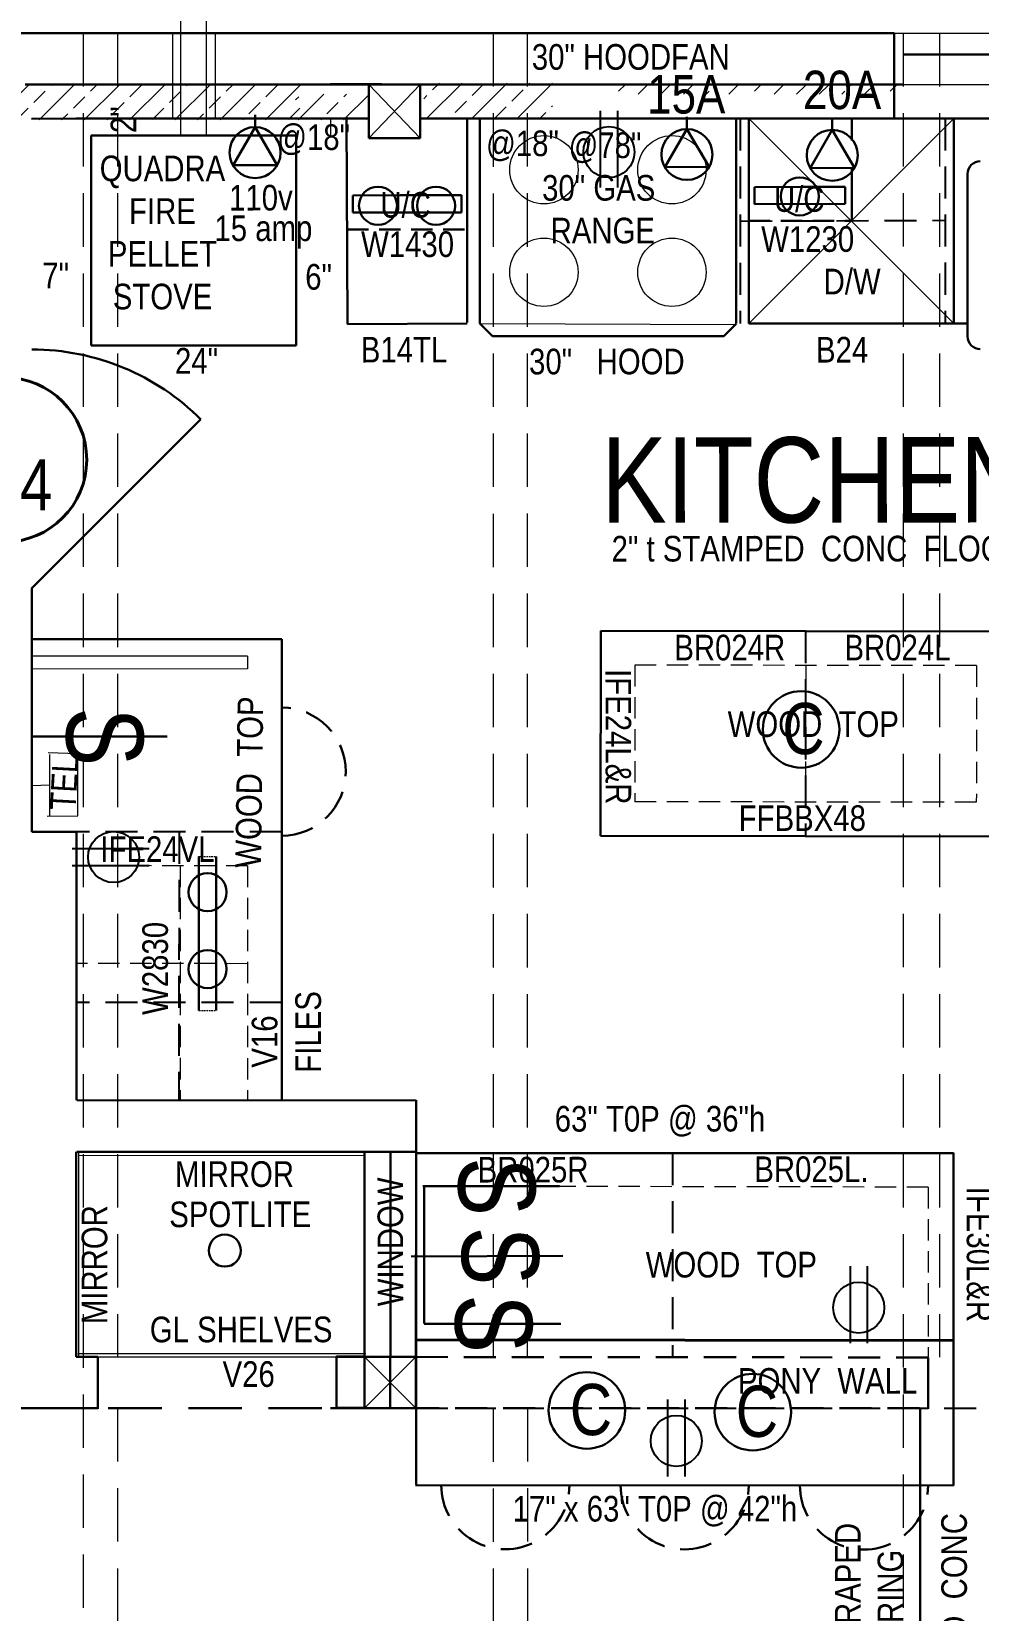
# Model space of a CAD drawing. Header units: inches. Extents: x -298 to 15350, y -6 to 2753.
# Drawn here: x 7568.6 to 7679.5, y 1482.2 to 1667.1 of the extents above; entities that cross this region are included whole.
import ezdxf

# ---------------------------------------------------------------- set-up
doc = ezdxf.new("R2010")
doc.units = ezdxf.units.IN
doc.header["$MEASUREMENT"] = 0
doc.linetypes.add('CENTER', pattern=[2, 1.25, -0.25, 0.25, -0.25])
doc.linetypes.add('HIDDEN', pattern=[0.375, 0.25, -0.125])
for name, color, linetype, lineweight in [('APPLIANCES', 7, 'Continuous', 20), ('BUILT-INS', 36, 'Continuous', 25), ('CABINETS', 36, 'HIDDEN', 25), ('COUNTERTOPS', 7, 'Continuous', 30), ('ELEC', 6, 'Continuous', 30), ('ELEC SYMBOLS', 7, 'Continuous', 20), ('EXISTING CEILING BEAMS', 7, 'HIDDEN', 20), ('FURNITURE', 33, 'Continuous', 25), ('HVAC', 1, 'Continuous', 30), ('NEW  ROUIGH SAWN  BEAMS', 3, 'HIDDEN', 30), ('NEW FRAMING', 6, 'Continuous', 30), ('PLUMBING', 3, 'Continuous', 20), ('STOVE HEATING', 1, 'Continuous', 30), ('WALL FRAMING', 9, 'CENTER', 30), ('WALLS', 7, 'Continuous', 30), ('WINDOWS', 5, 'Continuous', 30)]:
    doc.layers.add(name, color=color, linetype=linetype, lineweight=lineweight)
for name, color, linetype in [('LL_ELECTRICAL', 1, 'Continuous'), ('TEXT', 7, 'Continuous'), ('TEXT80', 9, 'Continuous')]:
    doc.layers.add(name, color=color, linetype=linetype)
doc.styles.add('ARCHENT', font='technical.ttf', dxfattribs={"height": 6})

msp = doc.modelspace()

# ---------------------------------------------------------------- hatches: boundary and pattern name
at = {"layer": 'NEW FRAMING', "linetype": 'Continuous', "lineweight": 9, "ltscale": 25}
h = msp.add_hatch(dxfattribs=at)
h.set_pattern_fill('ANSI33', color=6, scale=15, style=0)
h.set_pattern_definition([(45, (2623.5272, 396.599), (-2.6516504, 2.6516504), []), (45, (2626.179, 396.599), (-2.6516504, 2.6516504), [1.875, -0.9375])])
h.paths.add_polyline_path([(7600.54446, 1659.75569), (7558.54446, 1659.75569), (7558.54446, 1656.75569), (7600.54446, 1656.75569)])
h.paths.add_polyline_path([(7600.54446, 1660.90908), (7558.54446, 1660.90908), (7558.54446, 1659.75569), (7600.54446, 1659.75569)])
h = msp.add_hatch(dxfattribs=at)
h.set_pattern_fill('ANSI33', color=6, scale=15, style=0)
h.set_pattern_definition([(45, (2679.5122, 396.7507), (-2.6516504, 2.6516504), []), (45, (2682.164, 396.7507), (-2.6516504, 2.6516504), [1.875, -0.9375])])
h.paths.add_polyline_path([(7629.6093, 1659.90751), (7629.6093, 1661.06089), (7614.52947, 1661.06089), (7614.52947, 1659.90751)])
h.paths.add_polyline_path([(7629.6093, 1656.90751), (7629.6093, 1659.90751), (7614.52947, 1659.90751), (7614.52947, 1656.90751)])
h = msp.add_hatch(dxfattribs=at)
h.set_pattern_fill('ANSI33', scale=15, style=0)
h.set_pattern_definition([(45, (2701.2858, 396.599), (-2.6516504, 2.6516504), []), (45, (2703.9374, 396.599), (-2.6516504, 2.6516504), [1.875, -0.9375])])
h.paths.add_polyline_path([(7670.59281, 1659.75569), (7670.59281, 1660.90908), (7636.303, 1660.90908), (7636.303, 1659.75569)])
h = msp.add_hatch(dxfattribs=at)
h.set_pattern_fill('ANSI33', color=6, scale=15, style=0)
h.set_pattern_definition([(45, (2664.496, 396.599), (-2.6516504, 2.6516504), []), (45, (2667.1475, 396.599), (-2.6516504, 2.6516504), [1.875, -0.9375])])
h.paths.add_polyline_path([(7608.0886, 1656.75569), (7608.0886, 1659.75569), (7599.5131, 1659.75569), (7599.5131, 1656.75569)])

# ---------------------------------------------------------------- linework, layer by layer
at = {"layer": 'APPLIANCES', "lineweight": 30, "ltscale": 15}
msp.add_line((7621.094, 1656.80853), (7621.09403, 1632.90772), dxfattribs=at)
at = {"layer": 'APPLIANCES', "color": 7, "lineweight": 30, "ltscale": 15}
for p, q in [((7651.09281, 1656.90648), (7651.094, 1632.90948)), ((7652.59392, 1632.91219), (7678.19872, 1632.91179)), ((7622.59589, 1631.40776), (7649.67232, 1631.40803))]:
    msp.add_line(p, q, dxfattribs=at)
at = {"layer": 'APPLIANCES', "color": 7, "linetype": 'Continuous', "lineweight": 30, "ltscale": 25}
msp.add_line((7652.5928, 1657.0085), (7652.59399, 1633.0115), dxfattribs=at)
at = {"layer": 'APPLIANCES', "color": 7, "lineweight": 9, "ltscale": 25}
for p, q in [((7652.59281, 1656.90655), (7676.59397, 1632.91238)), ((7676.59281, 1656.90769), (7652.59395, 1632.91216))]:
    msp.add_line(p, q, dxfattribs=at)
at = {"layer": 'APPLIANCES', "color": 7, "lineweight": 20, "ltscale": 15}
msp.add_line((7621.09403, 1632.90772), (7651.01525, 1632.80845), dxfattribs=at)
at = {"layer": 'APPLIANCES', "color": 7, "lineweight": 30, "ltscale": 25}
for p, q in [((7621.09403, 1632.90772), (7622.59592, 1631.40773)), ((7651.09399, 1632.89056), (7649.67232, 1631.40803))]:
    msp.add_line(p, q, dxfattribs=at)
at = {"layer": 'APPLIANCES', "color": 7, "lineweight": 30}
msp.add_lwpolyline([(7676.59397, 1632.91238), (7676.59508, 1656.96978)], dxfattribs=at)
at = {"layer": 'APPLIANCES', "lineweight": 20, "ltscale": 15}
for centre in [(7628.59314, 1650.90605), (7643.59314, 1650.90638), (7628.59346, 1638.9069), (7643.59346, 1638.90724)]:
    msp.add_circle(centre, 4, dxfattribs=at)
at = {"layer": 'BUILT-INS', "color": 5, "linetype": 'Continuous', "lineweight": 20, "ltscale": 25}
for p, q in [((7574.12005, 1535.52266), (7607.59974, 1535.50426)), ((7574.00466, 1512.33253), (7607.75766, 1512.33315))]:
    msp.add_line(p, q, dxfattribs=at)
at = {"layer": 'BUILT-INS', "linetype": 'Continuous', "lineweight": 9, "ltscale": 25}
msp.add_line((7576.36786, 1511.90962), (7604.30133, 1511.9541), dxfattribs=at)
at = {"layer": 'CABINETS', "ltscale": 15}
for p, q in [((7651.59281, 1656.9065), (7651.59395, 1632.91091)), ((7675.59281, 1656.90764), (7675.59397, 1632.9115)), ((7651.59338, 1644.90871), (7675.59339, 1644.98918)), ((7659.22121, 1596.88155), (7659.2239, 1572.88152)), ((7585.88533, 1573.40715), (7585.84844, 1541.95657)), ((7613.64171, 1535.77543), (7613.64433, 1511.78817)), ((7643.64171, 1535.7787), (7643.64433, 1511.79144))]:
    msp.add_line(p, q, dxfattribs=at)
at = {"layer": 'CABINETS', "color": 7, "ltscale": 25}
msp.add_line((7652.59395, 1632.91216), (7652.59281, 1656.90655), dxfattribs=at)
at = {"layer": 'CABINETS', "color": 7, "linetype": 'HIDDEN', "lineweight": 30, "ltscale": 25}
msp.add_line((7664.6359, 1644.95244), (7664.63645, 1656.90815), dxfattribs=at)
at = {"layer": 'CABINETS', "color": 7, "lineweight": 30, "ltscale": 10}
for p, q in [((7605.55904, 1643.915), (7619.59345, 1643.91569)), ((7652.59338, 1644.91723), (7664.59391, 1644.91735))]:
    msp.add_line(p, q, dxfattribs=at)
at = {"layer": 'CABINETS', "linetype": 'HIDDEN', "ltscale": 15}
for p, q in [((7597.89495, 1573.40715), (7573.89495, 1573.40715)), ((7597.89471, 1553.40715), (7573.89471, 1553.40715))]:
    msp.add_line(p, q, dxfattribs=at)
at = {"layer": 'CABINETS', "color": 7, "linetype": 'Continuous', "lineweight": 30, "ltscale": 25}
msp.add_line((7573.89741, 1535.90905), (7613.63384, 1535.90966), dxfattribs=at)
at = {"layer": 'CABINETS', "color": 5, "linetype": 'Continuous', "lineweight": 20, "ltscale": 25}
msp.add_line((7574.12635, 1511.90668), (7574.12574, 1535.78912), dxfattribs=at)
at = {"layer": 'CABINETS', "color": 5, "linetype": 'Continuous', "lineweight": 30, "ltscale": 25}
msp.add_line((7610.6174, 1512.02718), (7610.61679, 1535.90962), dxfattribs=at)
at = {"layer": 'CABINETS', "color": 7, "ltscale": 15}
msp.add_line((7613.6002, 1505.90668), (7716.5912, 1505.90063), dxfattribs=at)
at = {"layer": 'COUNTERTOPS', "color": 1, "linetype": 'Continuous', "lineweight": 9, "ltscale": 25}
for p, q in [((7601.59274, 1656.90925), (7603.59281, 1656.90925)), ((7603.59281, 1656.90925), (7603.59281, 1654.91969)), ((7639.59281, 1656.90931), (7675.59281, 1656.90764)), ((7608.0886, 1654.6233), (7614.0887, 1654.62359)), ((7613.64433, 1511.78817), (7613.64433, 1535.77543))]:
    msp.add_line(p, q, dxfattribs=at)
at = {"layer": 'COUNTERTOPS', "color": 7, "lineweight": 30, "ltscale": 15}
for p, q in [((7605.49151, 1657.07567), (7605.596, 1632.84239)), ((7597.90853, 1595.95963), (7568.62623, 1595.9583))]:
    msp.add_line(p, q, dxfattribs=at)
at = {"layer": 'COUNTERTOPS', "color": 7, "linetype": 'Continuous', "lineweight": 30, "ltscale": 25}
for p, q in [((7619.5928, 1656.90927), (7619.59399, 1633.00987)), ((7683.26006, 1596.8453), (7635.26012, 1596.91769)), ((7683.22387, 1572.84532), (7635.22392, 1572.91772)), ((7613.64433, 1535.77543), (7676.57495, 1535.77543)), ((7676.57495, 1535.77543), (7676.57495, 1512.07076))]:
    msp.add_line(p, q, dxfattribs=at)
at = {"layer": 'COUNTERTOPS', "lineweight": 30, "ltscale": 15}
msp.add_line((7605.596, 1632.84239), (7619.594, 1632.90738), dxfattribs=at)
at = {"layer": 'COUNTERTOPS', "linetype": 'Continuous', "lineweight": 30, "ltscale": 25}
msp.add_line((7597.90853, 1595.95963), (7597.89471, 1541.95349), dxfattribs=at)
at = {"layer": 'COUNTERTOPS', "color": 7, "linetype": 'Continuous', "lineweight": 30, "ltscale": 15}
msp.add_line((7635.26012, 1596.91769), (7635.22392, 1572.91772), dxfattribs=at)
at = {"layer": 'COUNTERTOPS', "color": 7, "lineweight": 20, "ltscale": 15}
for p, q in [((7593.90866, 1593.95937), (7568.62673, 1593.9583)), ((7593.90875, 1592.45937), (7568.62711, 1592.4583))]:
    msp.add_line(p, q, dxfattribs=at)
at = {"layer": 'COUNTERTOPS', "linetype": 'HIDDEN', "lineweight": 20, "ltscale": 10}
for p, q in [((7639.25408, 1592.91166), (7639.22995, 1576.91168)), ((7659.25406, 1592.8815), (7659.22993, 1576.88152)), ((7679.25404, 1592.85133), (7679.22991, 1576.85135)), ((7586.00164, 1569.41522), (7586.01494, 1541.95653)), ((7593.88018, 1569.4132), (7593.89348, 1541.95451)), ((7673.58981, 1531.79385), (7673.59686, 1511.90761))]:
    msp.add_line(p, q, dxfattribs=at)
at = {"layer": 'COUNTERTOPS', "color": 0, "linetype": 'HIDDEN', "lineweight": 20, "ltscale": 10}
for p, q in [((7679.25404, 1592.85133), (7639.25408, 1592.91166)), ((7679.22991, 1576.85135), (7639.22995, 1576.91168)), ((7593.88892, 1569.41319), (7573.88194, 1569.44336)), ((7593.89447, 1557.9545), (7573.88749, 1557.98467)), ((7673.58981, 1531.79385), (7613.64433, 1531.90295))]:
    msp.add_line(p, q, dxfattribs=at)
at = {"layer": 'COUNTERTOPS', "color": 0, "linetype": 'Continuous', "lineweight": 20, "ltscale": 25}
msp.add_line((7676.57495, 1535.79506), (7613.6336, 1535.77544), dxfattribs=at)
at = {"layer": 'COUNTERTOPS', "linetype": 'Continuous', "lineweight": 30, "ltscale": 15}
for p, q in [((7613.63384, 1535.90954), (7613.63384, 1496.96744)), ((7676.57495, 1535.79506), (7676.57495, 1496.85296))]:
    msp.add_line(p, q, dxfattribs=at)
at = {"layer": 'COUNTERTOPS', "color": 0, "linetype": 'Continuous', "lineweight": 40, "ltscale": 25}
msp.add_line((7676.59752, 1513.82054), (7613.60021, 1513.90957), dxfattribs=at)
at = {"layer": 'COUNTERTOPS', "color": 1, "linetype": 'Continuous', "lineweight": 30, "ltscale": 25}
msp.add_line((7676.57495, 1511.90957), (7676.57495, 1511.90957), dxfattribs=at)
at = {"layer": 'COUNTERTOPS', "color": 0, "linetype": 'Continuous', "lineweight": 30, "ltscale": 25}
msp.add_line((7676.57495, 1496.85296), (7613.57327, 1496.91169), dxfattribs=at)
at = {"layer": 'ELEC', "color": 1, "linetype": 'Continuous', "ltscale": 0.75}
for p, q in [((7594.77892, 1657.33445), (7594.77892, 1655.90425)), ((7645.33938, 1657.11207), (7645.33938, 1655.68188)), ((7662.35808, 1657.0103), (7662.35808, 1655.58011)), ((7594.77892, 1655.90425), (7592.19785, 1651.42921)), ((7594.77892, 1655.90425), (7597.37992, 1651.46422)), ((7645.33938, 1655.68188), (7642.75831, 1651.20683)), ((7645.33938, 1655.68188), (7647.94038, 1651.24184)), ((7662.35808, 1655.58011), (7659.77702, 1651.10506)), ((7662.35808, 1655.58011), (7664.95909, 1651.14007)), ((7597.37992, 1651.46422), (7592.19785, 1651.42921)), ((7647.94038, 1651.24184), (7642.75831, 1651.20683)), ((7664.95909, 1651.14007), (7659.77702, 1651.10506)), ((7584.49897, 1584.55514), (7568.50906, 1584.55514)), ((7630.40579, 1531.88882), (7614.41588, 1531.88882)), ((7614.56383, 1531.82417), (7614.56383, 1515.83426)), ((7630.80792, 1523.76503), (7613.04585, 1523.6574)), ((7630.56128, 1515.79711), (7614.57137, 1515.79711))]:
    msp.add_line(p, q, dxfattribs=at)
at = {"layer": 'ELEC', "color": 1, "linetype": 'Continuous', "ltscale": 0.375}
for p, q in [((7592.19785, 1651.42921), (7594.77892, 1655.90425)), ((7594.77892, 1655.90425), (7597.37992, 1651.46422)), ((7642.75831, 1651.20683), (7645.33938, 1655.68188)), ((7645.33938, 1655.68188), (7647.94038, 1651.24184)), ((7659.77702, 1651.10506), (7662.35808, 1655.58011)), ((7662.35808, 1655.58011), (7664.95909, 1651.14007)), ((7597.37992, 1651.46422), (7592.19785, 1651.42921)), ((7647.94038, 1651.24184), (7642.75831, 1651.20683)), ((7664.95909, 1651.14007), (7659.77702, 1651.10506))]:
    msp.add_line(p, q, dxfattribs=at)
at = {"layer": 'ELEC', "color": 6, "linetype": 'Continuous', "ltscale": 0.75}
for p, q in [((7653.23888, 1648.89024), (7658.79821, 1648.91529)), ((7663.87784, 1648.91529), (7658.79821, 1648.91529)), ((7606.20453, 1647.89588), (7611.76387, 1647.92094)), ((7618.93759, 1647.92094), (7611.76387, 1647.92094)), ((7606.20453, 1645.89588), (7611.76387, 1645.92094)), ((7618.93759, 1645.92094), (7611.76387, 1645.92094)), ((7663.87784, 1646.91529), (7653.23888, 1646.89024)), ((7588.20834, 1570.49267), (7588.20834, 1561.4901)), ((7590.20834, 1570.49267), (7590.20834, 1561.4901)), ((7588.20834, 1552.48754), (7588.20834, 1561.4901)), ((7590.20834, 1552.48754), (7590.20834, 1561.4901))]:
    msp.add_line(p, q, dxfattribs=at)
at = {"layer": 'ELEC', "color": 6, "linetype": 'Continuous', "lineweight": 30, "ltscale": 0.75}
for p, q in [((7663.87784, 1648.91117), (7663.87784, 1646.91117)), ((7606.20453, 1647.89588), (7606.20453, 1645.89588)), ((7618.93759, 1647.92094), (7618.93759, 1645.92094)), ((7653.23888, 1648.89024), (7653.23888, 1646.89024))]:
    msp.add_line(p, q, dxfattribs=at)
at = {"layer": 'ELEC', "color": 6, "linetype": 'HIDDEN', "lineweight": 9, "ltscale": 0.75}
for p, q in [((7588.20834, 1570.49267), (7590.20834, 1570.49267)), ((7588.20834, 1552.48754), (7590.20834, 1552.48754))]:
    msp.add_line(p, q, dxfattribs=at)
at = {"layer": 'ELEC', "color": 1, "linetype": 'Continuous', "ltscale": 0.75}
for centre, radius in [((7594.77892, 1652.92239), 2.98186), ((7645.33938, 1652.70002), 2.98186), ((7662.35808, 1652.59824), 2.98186), ((7658.71322, 1585.38442), 4.47927), ((7633.62645, 1505.65174), 4.47927), ((7653.06183, 1505.44942), 4.47927)]:
    msp.add_circle(centre, radius, dxfattribs=at)
at = {"layer": 'ELEC', "color": 6, "linetype": 'Continuous', "ltscale": 0.75}
for centre in [(7609.17058, 1646.69143), (7615.97154, 1646.69143), (7658.55836, 1647.78801), (7589.21288, 1566.32563), (7589.21288, 1557.32307)]:
    msp.add_circle(centre, 2.23073, dxfattribs=at)
at = {"layer": 'ELEC', "color": 1, "linetype": 'Continuous', "ltscale": 0.125}
msp.add_circle((7591.22864, 1524.36218), 1.875, dxfattribs=at)
at = {"layer": 'ELEC', "color": 1, "linetype": 'Continuous', "ltscale": 0.75}
for points in [[(7594.77892, 1655.90425), (7597.37992, 1651.46422), (7592.19785, 1651.42921), (7594.77892, 1655.90425)], [(7645.33938, 1655.68188), (7647.94038, 1651.24184), (7642.75831, 1651.20683), (7645.33938, 1655.68188)], [(7662.35808, 1655.58011), (7664.95909, 1651.14007), (7659.77702, 1651.10506), (7662.35808, 1655.58011)]]:
    msp.add_solid(points, dxfattribs=at)
at = {"layer": 'EXISTING CEILING BEAMS', "linetype": 'HIDDEN', "ltscale": 25}
for p, q in [((7574.65732, 1666.9056), (7574.66228, 1353.90852)), ((7578.65398, 1666.90363), (7578.65648, 1511.90104)), ((7622.65637, 1666.89349), (7622.65648, 1511.90104)), ((7626.65398, 1666.90363), (7626.65648, 1511.90104)), ((7670.65732, 1666.90849), (7670.66228, 1353.90852)), ((7674.91956, 1666.90363), (7674.92206, 1511.90104)), ((7578.65983, 1505.91111), (7578.66228, 1353.90852)), ((7622.66217, 1505.90097), (7622.66228, 1353.90852)), ((7626.65983, 1505.91111), (7626.66228, 1353.90852))]:
    msp.add_line(p, q, dxfattribs=at)
at = {"layer": 'FURNITURE', "linetype": 'HIDDEN', "lineweight": 30, "ltscale": 15}
for centre, start, end in [((7597.89507, 1580.43975), 269.9192368, 89.9192368), ((7624.07498, 1496.90112), 179.9192368, 359.9192368), ((7645.07497, 1496.87997), 179.9192368, 359.9192368), ((7666.07496, 1496.86353), 179.9192368, 359.9192368)]:
    msp.add_arc(centre, 7.5, start, end, dxfattribs=at)
at = {"layer": 'HVAC', "color": 4, "linetype": 'Continuous', "lineweight": 9, "ltscale": 25}
for p, q in [((7586.08826, 1654.92301), (7586.08812, 1672.90676)), ((7589.08826, 1654.92301), (7589.08812, 1672.90685)), ((7585.08972, 1666.85112), (7585.08973, 1656.90929)), ((7590.08817, 1666.85115), (7590.08818, 1656.90932)), ((7575.58826, 1630.32301), (7599.58826, 1630.32301))]:
    msp.add_line(p, q, dxfattribs=at)
at = {"layer": 'HVAC', "color": 4, "linetype": 'Continuous', "lineweight": 30, "ltscale": 25}
for p, q in [((7575.58826, 1654.92301), (7575.58826, 1630.32301)), ((7599.58826, 1654.92301), (7575.58826, 1654.92301)), ((7599.58826, 1630.32301), (7599.58746, 1655.11928))]:
    msp.add_line(p, q, dxfattribs=at)
at = {"layer": 'LL_ELECTRICAL', "color": 1, "linetype": 'Continuous', "ltscale": 0.75}
for p, q in [((7635.20115, 1657.81893), (7635.20115, 1648.81636)), ((7635.20115, 1657.81893), (7635.20115, 1648.81636)), ((7637.20115, 1657.81893), (7637.20115, 1648.81636)), ((7637.20115, 1657.81893), (7637.20115, 1648.81636)), ((7573.37505, 1571.43616), (7582.37762, 1571.43616)), ((7573.37505, 1571.43616), (7582.37762, 1571.43616)), ((7573.37505, 1569.43616), (7582.37762, 1569.43616)), ((7573.37505, 1569.43616), (7582.37762, 1569.43616)), ((7664.45802, 1522.53098), (7664.45802, 1513.52842)), ((7664.45802, 1522.53098), (7664.45802, 1513.52842)), ((7666.45802, 1522.53098), (7666.45802, 1513.52842)), ((7666.45802, 1522.53098), (7666.45802, 1513.52842)), ((7643.08742, 1506.91753), (7643.08742, 1497.91497)), ((7643.08742, 1506.91753), (7643.08742, 1497.91497)), ((7645.08742, 1506.91753), (7645.08742, 1497.91497)), ((7645.08742, 1506.91753), (7645.08742, 1497.91497))]:
    msp.add_line(p, q, dxfattribs=at)
for centre in [(7636.2057, 1652.9834), (7636.2057, 1652.9834), (7578.21058, 1570.44071), (7578.21058, 1570.44071), (7665.46257, 1517.69545), (7665.46257, 1517.69545), (7644.09196, 1502.082), (7644.09196, 1502.082)]:
    msp.add_circle(centre, 2.98186, dxfattribs=at)
at = {"layer": 'NEW  ROUIGH SAWN  BEAMS', "color": 3, "ltscale": 15}
msp.add_line((7610.5912, 1505.92366), (7610.5912, 1511.92366), dxfattribs=at)
at = {"layer": 'NEW  ROUIGH SAWN  BEAMS', "color": 6, "ltscale": 10}
msp.add_line((7610.60015, 1511.90668), (7610.60025, 1505.90668), dxfattribs=at)
at = {"layer": 'NEW  ROUIGH SAWN  BEAMS', "color": 6, "linetype": 'Continuous', "ltscale": 10}
msp.add_line((7610.60015, 1511.90668), (7610.60025, 1505.90668), dxfattribs=at)
at = {"layer": 'NEW  ROUIGH SAWN  BEAMS', "color": 7, "linetype": 'HIDDEN', "ltscale": 25}
msp.add_line((7427.59333, 1505.89996), (7610.60031, 1505.90668), dxfattribs=at)
at = {"layer": 'NEW  ROUIGH SAWN  BEAMS', "color": 1, "linetype": 'Continuous', "ltscale": 10}
msp.add_line((7672.67005, 1505.90679), (7672.66142, 1455.90935), dxfattribs=at)
at = {"layer": 'NEW FRAMING', "color": 7, "ltscale": 15}
for p, q in [((7568.58831, 1656.87359), (7606.31957, 1656.92278)), ((7573.84272, 1656.90921), (7608.0886, 1656.90926)), ((7614.0886, 1656.90927), (7621.5853, 1656.90928)), ((7620.59292, 1656.90928), (7670.59281, 1656.90935)), ((7670.59281, 1656.90935), (7716.59281, 1656.90935)), ((7588.38159, 1621.66785), (7568.58272, 1601.86875)), ((7568.6319, 1573.37708), (7568.62474, 1601.87372)), ((7613.65179, 1541.94945), (7573.89471, 1541.95963)), ((7613.65181, 1541.96033), (7613.59296, 1505.90957)), ((7576.36786, 1511.90962), (7573.84411, 1511.91135)), ((7576.36786, 1505.84123), (7576.36786, 1511.90962)), ((7607.60029, 1511.96014), (7604.30133, 1511.9541)), ((7604.30133, 1505.9541), (7604.30133, 1511.9541))]:
    msp.add_line(p, q, dxfattribs=at)
at = {"layer": 'NEW FRAMING', "color": 5, "linetype": 'Continuous', "lineweight": 9, "ltscale": 25}
for p, q in [((7676.59281, 1656.90797), (7652.59281, 1656.90678)), ((7576.36786, 1511.90962), (7604.30133, 1511.90962))]:
    msp.add_line(p, q, dxfattribs=at)
at = {"layer": 'NEW FRAMING', "color": 4, "linetype": 'Continuous', "lineweight": 30, "ltscale": 25}
msp.add_line((7575.58826, 1630.32301), (7599.58826, 1630.32301), dxfattribs=at)
at = {"layer": 'NEW FRAMING', "ltscale": 15}
for p, q in [((7607.60029, 1511.96014), (7604.30133, 1511.9541)), ((7604.30133, 1505.9541), (7604.30133, 1511.9541)), ((7607.60029, 1505.96014), (7604.30142, 1505.95234)), ((7607.60029, 1505.96014), (7604.30142, 1505.95234))]:
    msp.add_line(p, q, dxfattribs=at)
at = {"layer": 'NEW FRAMING', "color": 7, "linetype": 'HIDDEN', "ltscale": 15}
for p, q in [((7673.58997, 1511.85605), (7613.56655, 1511.90668)), ((7672.57463, 1505.90764), (7613.6002, 1505.90668))]:
    msp.add_line(p, q, dxfattribs=at)
at = {"layer": 'NEW FRAMING', "color": 7, "ltscale": 15}
msp.add_arc((7568.64077, 1601.86913), 28, 45.0003389, 90.0003389, dxfattribs=at)
at = {"layer": 'PLUMBING', "color": 3, "linetype": 'Continuous', "lineweight": 30}
msp.add_lwpolyline([(7678.19899, 1650.44113), (7678.1987, 1631.41151)], dxfattribs=at)
for centre, start, end in [((7679.6987, 1650.41151), 90, 180), ((7679.6987, 1631.41151), 180, 270)]:
    msp.add_arc(centre, 1.5, start, end, dxfattribs=at)
at = {"layer": 'TEXT', "color": 7, "linetype": 'Continuous', "lineweight": 40, "ltscale": 15}
msp.add_circle((7565.43421, 1616.96026), 9.63369, dxfattribs=at)
at = {"layer": 'WALL FRAMING', "color": 7, "ltscale": 15}
msp.add_line((7609.59281, 1660.91969), (7603.59281, 1660.91969), dxfattribs=at)
at = {"layer": 'WALL FRAMING', "color": 7, "linetype": 'Continuous', "lineweight": 9, "ltscale": 25}
msp.add_line((7593.90866, 1593.95937), (7593.90875, 1592.45937), dxfattribs=at)
at = {"layer": 'WALL FRAMING', "color": 1, "linetype": 'Continuous', "lineweight": 9, "ltscale": 150}
for p, q in [((7574.01265, 1582.52933), (7570.54123, 1582.63313)), ((7570.69097, 1582.45219), (7570.69097, 1575.227)), ((7574.01265, 1575.26262), (7574.01265, 1582.52933)), ((7570.69097, 1578.8396), (7568.6755, 1578.77143)), ((7570.43135, 1575.22156), (7574.01265, 1575.26262))]:
    msp.add_line(p, q, dxfattribs=at)
at = {"layer": 'WALL FRAMING', "color": 7, "linetype": 'Continuous', "ltscale": 15}
for p, q in [((7607.6002, 1505.90668), (7607.59973, 1535.90957)), ((7673.58997, 1505.85605), (7673.58997, 1511.85605))]:
    msp.add_line(p, q, dxfattribs=at)
at = {"layer": 'WALL FRAMING', "ltscale": 15}
for p, q in [((7613.60021, 1511.90957), (7604.23472, 1511.90957)), ((7613.60021, 1505.90957), (7603.60021, 1505.90957))]:
    msp.add_line(p, q, dxfattribs=at)
at = {"layer": 'WALL FRAMING', "color": 6, "ltscale": 15}
for p, q in [((7613.6002, 1511.90668), (7607.6002, 1511.90668)), ((7613.6002, 1511.90668), (7607.6002, 1511.90668)), ((7613.6002, 1505.90668), (7607.6002, 1505.90668)), ((7613.6002, 1505.90668), (7607.6002, 1505.90668))]:
    msp.add_line(p, q, dxfattribs=at)
at = {"layer": 'WALL FRAMING', "color": 6, "linetype": 'Continuous', "lineweight": 9, "ltscale": 15}
for p, q in [((7607.6002, 1511.90668), (7613.6002, 1505.90668)), ((7607.6002, 1505.90668), (7613.6002, 1511.90668))]:
    msp.add_line(p, q, dxfattribs=at)
at = {"layer": 'WALL FRAMING', "color": 6, "linetype": 'Continuous', "lineweight": 30, "ltscale": 15}
msp.add_line((7607.6002, 1505.90668), (7607.6002, 1511.90668), dxfattribs=at)
at = {"layer": 'WALL FRAMING', "color": 7, "linetype": 'Continuous', "lineweight": 9, "ltscale": 15}
for p, q in [((7607.6002, 1511.90668), (7613.6002, 1505.90668)), ((7607.6002, 1505.90668), (7613.6002, 1511.90668))]:
    msp.add_line(p, q, dxfattribs=at)
at = {"layer": 'WALL FRAMING', "color": 3, "linetype": 'HIDDEN', "lineweight": 40, "ltscale": 25}
msp.add_line((7624.79598, 1511.90873), (7624.79598, 1511.90873), dxfattribs=at)
at = {"layer": 'WALLS', "ltscale": 15}
for p, q in [((7557.59279, 1666.90595), (7669.59281, 1666.90932)), ((7669.59281, 1666.90935), (7669.59281, 1656.90935)), ((7567.84086, 1660.9092), (7670.59281, 1660.90935)), ((7608.0886, 1654.6233), (7608.0886, 1660.90926)), ((7614.0886, 1654.6233), (7614.0886, 1660.90927)), ((7614.0886, 1654.6233), (7608.0886, 1654.6233))]:
    msp.add_line(p, q, dxfattribs=at)
at = {"layer": 'WALLS', "lineweight": 20, "ltscale": 15}
for p, q in [((7669.59281, 1666.90935), (7717.58529, 1666.89432)), ((7670.59281, 1660.90935), (7716.59281, 1660.90935))]:
    msp.add_line(p, q, dxfattribs=at)
at = {"layer": 'WALLS', "color": 7, "linetype": 'Continuous', "lineweight": 9, "ltscale": 15}
for p, q in [((7608.0886, 1654.6233), (7614.0886, 1660.90927)), ((7608.0886, 1660.90926), (7614.0886, 1654.6233))]:
    msp.add_line(p, q, dxfattribs=at)
at = {"layer": 'WALLS', "color": 7, "ltscale": 15}
for p, q in [((7568.63189, 1573.40807), (7573.88454, 1573.40715)), ((7573.86386, 1541.95969), (7573.88454, 1573.40715)), ((7573.84411, 1511.91135), (7573.84373, 1535.90905)), ((7573.84419, 1505.90958), (7559.59281, 1505.90935)), ((7576.36786, 1505.90962), (7573.8442, 1505.90958))]:
    msp.add_line(p, q, dxfattribs=at)
at = {"layer": 'WINDOWS', "color": 5, "ltscale": 15}
msp.add_line((7670.66388, 1664.40852), (7694.66388, 1664.40852), dxfattribs=at)

# ---------------------------------------------------------------- texts
at = {"layer": 'APPLIANCES', "color": 3, "width": 270.046875, "attachment_point": 5, "style": 'ARCHENT'}
for s, insert, char_height, rotation in [('{\\C7;30" HOODFAN}', (7638.76999, 1664.10476), 3, 0.0327705), ('{\\C1;15A}', (7645.26247, 1659.71304), 4.5, 0.0327705), ('{\\C1;20A}', (7663.51168, 1660.22608), 4.5, 0.0327705), ('{\\C1;@18"}', (7601.63036, 1654.42425), 3, 0.0327705), ('{\\C1;@18"}', (7626.08663, 1653.70444), 3, 0.0327705), ('{\\C1;@78"}', (7635.74522, 1653.48122), 3, 0.0327705), ('{\\C7;QUADRA\\PFIRE\\PPELLET\\PSTOVE}', (7583.93824, 1643.54833), 3, 0.0327705), ('{\\C1;110v}', (7595.45773, 1647.61961), 3, 0.0327705), ('{\\C7;30" GAS\\P RANGE}', (7635.01582, 1646.26939), 3, 0.0327705), ('{\\C1;15 amp}', (7595.75092, 1643.61366), 3, 0.0327705), ('{\\C7;W1430}', (7612.63316, 1642.17319), 3, 0.0327705), ('{\\C7;W1230}', (7659.48355, 1642.77622), 3, 0.0327705), ('{\\C7;\\P}D/W', (7664.68872, 1640.30191), 3, 0.0327705), ('{\\C7;B14TL}', (7612.21572, 1629.84652), 3, 0.0327705), ('{\\C7;\\PB24}', (7663.51596, 1632.33939), 3, 0.0327705), ('{\\C7;30"   HOOD}', (7635.96767, 1628.43732), 3, 0.0327705), ('{\\C7;KITCHEN}', (7660.45968, 1614.52957), 10, 0.0327705), ('{\\C7;BR024R}', (7650.35886, 1594.9448), 3, 0.0327705), ('{\\C7;BR024L}', (7669.99694, 1594.9448), 3, 0.0327705), ('{\\C7;IFE24L&R}', (7637.29171, 1584.52133), 3, 270.0327705), ('{\\C7;WOOD  TOP}', (7594.1234, 1579.21924), 3, 89.1897942), ('{\\C7;WOOD  TOP}', (7660.14229, 1585.98569), 3, 0.0327705), ('{\\C1;TEL}', (7572.41968, 1579.07905), 3, 86.9362265), ('{\\C7;FFBBX48}', (7658.85585, 1574.97449), 3, 0.0327705), ('{\\C7;IFE24VL}', (7583.34482, 1571.3692), 3, 0.0327705), ('{\\C7;W2830}', (7583.09639, 1557.40345), 3, 90.0327705), ('{\\C7;\\PFILES}', (7598.51478, 1549.96966), 3, 90.0327705), ('{\\C7;V16}', (7595.91334, 1548.84365), 3, 90.0327705), ('{\\C7;63" T0P @ 36"h}', (7642.19085, 1539.49992), 3, 0.0327705), ('{\\C7;BR025R}', (7627.32544, 1533.81803), 3, 0.0327705), ('{\\C7;BR025L.}', (7659.92204, 1533.86942), 3, 0.0327705), ('{\\C7;IFE30L&R}', (7679.59123, 1523.92191), 3, 270.0327705), ('{\\C7;SPOTLITE}', (7593.03806, 1528.59131), 3, 0.0327705), ('{\\C7;WOOD  TOP}', (7650.54543, 1522.69728), 3, 0.0327705), ('{\\C7;V26}', (7594.02854, 1509.88708), 3, 0.0327705), ('{\\C7;17" x 63" T0P @ 42"h}', (7641.59996, 1493.84344), 3, 0.0327705)]:
    msp.add_mtext(s, dxfattribs=dict(at, insert=insert, char_height=char_height, rotation=rotation))
at = {"layer": 'APPLIANCES', "color": 7, "insert": (7661.82609, 1509.08673), "char_height": 3, "width": 270.046875, "attachment_point": 5, "rotation": 0.0327705, "style": 'ARCHENT'}
msp.add_mtext('PONY  WALL', dxfattribs=at)
at = {"layer": 'ELEC', "color": 1, "linetype": 'Continuous', "ltscale": 0.375, "char_height": 6, "width": 6.875, "attachment_point": 1, "style": 'ARCHENT'}
for insert in [(7656.50879, 1588.48905), (7631.62447, 1508.75638), (7651.05985, 1508.55406)]:
    msp.add_mtext('C', dxfattribs=dict(at, insert=insert))
at = {"layer": 'ELEC', "color": 1, "linetype": 'Continuous', "ltscale": 0.75, "char_height": 9, "width": 7.375, "attachment_point": 1, "rotation": 270, "style": 'ARCHENT'}
for insert in [(7581.68757, 1587.96144), (7627.59439, 1535.29511), (7627.99652, 1527.17133), (7627.21593, 1519.24875)]:
    msp.add_mtext('S', dxfattribs=dict(at, insert=insert))
at = {"layer": 'ELEC SYMBOLS', "color": 5, "char_height": 3, "width": 360.0625, "attachment_point": 5, "style": 'ARCHENT'}
for s, insert, rotation in [('{\\C7;MIRROR}', (7592.36815, 1533.30125), 0.0327705), ('{\\C7;WINDOW}', (7610.63681, 1525.38502), 90.0327705), ('{\\C7;MIRROR}', (7575.99589, 1522.71674), 90.0327705), ('{\\C7;GL SHELVES}', (7593.14833, 1515.11043), 0.0327705)]:
    msp.add_mtext(s, dxfattribs=dict(at, insert=insert, rotation=rotation))
at = {"layer": 'STOVE HEATING', "color": 4, "char_height": 3, "width": 270.046875, "attachment_point": 5, "style": 'ARCHENT'}
for s, insert, rotation in [('2"{\\C7;   }', (7579.36572, 1656.76821), 90.0327705), ('7"{\\C7;   }', (7571.42839, 1638.53881), 0.0327705), ('6"{\\C7;   }', (7602.21347, 1638.35345), 0.0327705), ('24"{\\C7;   }', (7587.92373, 1628.54093), 0.0327705)]:
    msp.add_mtext(s, dxfattribs=dict(at, insert=insert, rotation=rotation))
at = {"layer": 'STOVE HEATING', "color": 6, "char_height": 3, "width": 270.046875, "attachment_point": 5, "rotation": 0.0327705, "style": 'ARCHENT'}
for insert in [(7658.48926, 1647.46423), (7612.40515, 1646.78189)]:
    msp.add_mtext('U/C{\\C7;   }', dxfattribs=dict(at, insert=insert))
at = {"layer": 'TEXT80', "color": 7, "linetype": 'Continuous', "lineweight": 40, "insert": (7566.28252, 1613.97338), "char_height": 6, "width": 360.0625, "attachment_point": 5, "rotation": 0.0327705, "style": 'ARCHENT'}
msp.add_mtext('2/4', dxfattribs=at)
at = {"layer": 'TEXT80', "color": 1, "char_height": 3, "width": 360.0625, "attachment_point": 5, "style": 'ARCHENT'}
for s, insert, rotation in [('\\A1;{\\C7;\\P}2" t STAMPED  CONC  FLOOR', (7660.7128, 1609.03325), 0.0327705), ('\\A1;{\\C7;\\P}2" t STAMPED  CONC', (7674.15508, 1476.32509), 90.0327705)]:
    msp.add_mtext(s, dxfattribs=dict(at, insert=insert, rotation=rotation))
at = {"layer": 'TEXT80', "color": 7, "insert": (7663.90534, 1476.55509), "char_height": 3, "width": 360.0625, "attachment_point": 5, "rotation": 90.0327705, "style": 'ARCHENT'}
msp.add_mtext('\\A1;\\P{\\H0.7x;\\S3#4;}" x 5 {\\H0.7x;\\S1#4;}" SCRAPED\\P WD FLOORING', dxfattribs=at)

doc.saveas('drawing.dxf')
